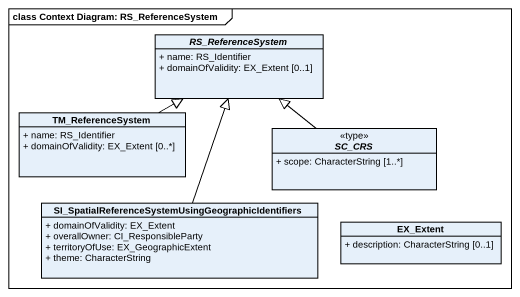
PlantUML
@startuml
mainframe class Context Diagram: RS_ReferenceSystem
hide circle
hide empty members
skinparam classAttributeIconSize 0
abstract class RS_ReferenceSystem {
  + name: RS_Identifier
  + domainOfValidity: EX_Extent [0..1]
}
class TM_ReferenceSystem {
  + name: RS_Identifier
  + domainOfValidity: EX_Extent [0..*]
}
abstract class SC_CRS <<type>> {
  + scope: CharacterString [1..*]
}
class "SI_SpatialReferenceSystemUsingGeographicIdentifiers" as SI_SpatialReferenceSystemUsi {
  + domainOfValidity: EX_Extent
  + overallOwner: CI_ResponsibleParty
  + territoryOfUse: EX_GeographicExtent
  + theme: CharacterString
}
class EX_Extent {
  + description: CharacterString [0..1]
}
TM_ReferenceSystem -right-|> RS_ReferenceSystem
SC_CRS -up-|> RS_ReferenceSystem
SI_SpatialReferenceSystemUsi -up-|> RS_ReferenceSystem
@enduml
